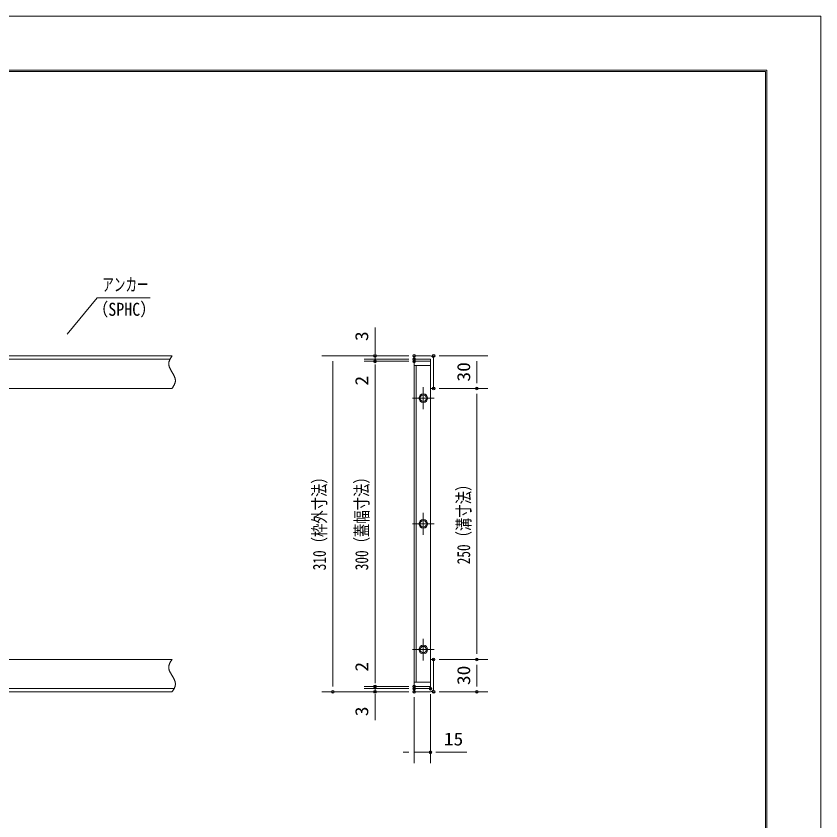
# Model space of a CAD drawing. Units: millimetres, scale not verified. Extents: x -1050 to 1050, y -742 to 742.
# Drawn here: x 307 to 1050, y 0 to 742 of the extents above; entities that cross this region are included whole.
import ezdxf
from ezdxf.enums import TextEntityAlignment as Align

# ---------------------------------------------------------------- set-up
doc = ezdxf.new("R2010")
doc.units = ezdxf.units.MM
doc.header["$LTSCALE"] = 5
doc.header["$PDMODE"] = 32
doc.header["$PDSIZE"] = 2.5
doc.linetypes.add('CHAIN1', pattern=[8, 5, -1, 1, -1])
doc.linetypes.add('DOUBLE_CHAIN1', pattern=[8.8, 5, -1, 0.6, -0.6, 0.6, -1])
for name, color, linetype, lineweight in [('0-0_7-図\u3000枠', 4, 'Continuous', 9), ('0-1_寸法注釈', 2, 'Continuous', 9), ('0-3_DEFPOINTS', 134, 'Continuous', 9), ('0-5_枠', 7, 'Continuous', 9), ('0-6_想像線', 134, 'DOUBLE_CHAIN1', 9), ('0-8_蓋', 5, 'Continuous', 9), ('0-A_中心線', 6, 'CHAIN1', 9)]:
    doc.layers.add(name, color=color, linetype=linetype, lineweight=lineweight)
doc.styles.add('ＭＳ ゴシック', font='')
doc.styles.get('ＭＳ ゴシック').set_extended_font_data('MS Gothic')

msp = doc.modelspace()

# ---------------------------------------------------------------- linework, layer by layer
at = {"layer": '0-0_7-図\u3000枠'}
for p in [(-973.75, 691.25), (998.75, -691.25)]:
    msp.add_line(p, (998.75, 691.25), dxfattribs=at)
msp.add_lwpolyline([(-975, 692.5), (1000, 692.5), (1000, -692.5)], dxfattribs=at)
at = {"layer": '0-1_寸法注釈'}
for p, q in [((638.369, 434), (638.369, 455.113)), ((638.369, 431), (638.369, 436)), ((669.472, 429), (589.323, 429)), ((599.323, 424), (599.323, 124)), ((669.472, 429), (628.369, 429)), ((669.472, 426), (628.369, 426)), ((669.472, 426), (628.369, 426)), ((669.472, 424), (628.369, 424)), ((669.472, 424), (628.369, 424)), ((638.369, 426), (638.369, 429)), ((638.369, 426), (638.369, 424)), ((697.52, 429), (742.487, 429)), ((732.487, 424), (732.487, 404)), ((638.369, 421), (638.369, 416)), ((638.369, 419), (638.369, 129)), ((638.369, 419), (638.369, 397.887)), ((697.52, 399), (742.487, 399)), ((697.52, 399), (742.487, 399)), ((732.487, 394), (732.487, 154)), ((638.369, 129), (638.369, 150.113)), ((697.472, 149), (742.487, 149)), ((697.472, 149), (742.487, 149)), ((732.487, 144), (732.487, 124)), ((638.369, 127), (638.369, 132)), ((669.472, 119), (589.323, 119)), ((669.472, 124), (628.369, 124)), ((669.472, 124), (628.369, 124)), ((669.472, 122), (628.369, 122)), ((669.472, 122), (628.369, 122)), ((669.472, 119), (628.369, 119)), ((638.369, 122), (638.369, 124)), ((638.369, 122), (638.369, 119)), ((697.52, 119), (742.487, 119)), ((638.369, 117), (638.369, 112)), ((638.369, 114), (638.369, 92.887)), ((674.472, 114), (674.472, 53.269)), ((689.472, 117), (689.472, 53.269)), ((669.472, 63.269), (664.472, 63.269)), ((674.472, 63.269), (689.472, 63.269)), ((694.472, 63.269), (723.009, 63.269))]:
    msp.add_line(p, q, dxfattribs=at)
msp.add_lwpolyline([(430.939, 482.493), (381.885, 482.493), (354.162, 449.062)], dxfattribs=at)
at = {"layer": '0-3_DEFPOINTS'}
msp.add_lwpolyline([(-1050, -742.5), (-1050, 742.5), (1050, 742.5), (1050, -742.5)], close=True, dxfattribs=at)
for p in [(638.369, 429), (638.369, 424), (674.472, 429), (674.472, 429), (674.472, 426), (674.472, 424), (692.52, 429), (692.52, 399), (732.487, 399), (692.472, 149), (732.487, 149), (599.323, 119), (638.369, 124), (638.369, 119), (674.472, 124), (674.472, 122), (674.472, 122), (674.472, 119), (674.472, 119), (689.472, 122), (692.52, 119), (732.487, 119), (689.472, 63.269)]:
    msp.add_point(p, dxfattribs=at)
at = {"layer": '0-5_枠'}
for p, q in [((-753.99, 429), (451.01, 429)), ((-750.99, 426), (449.174, 426)), ((674.472, 429), (689.472, 429)), ((674.472, 426), (674.472, 429)), ((689.472, 426), (674.472, 426)), ((689.472, 399), (689.472, 426)), ((692.472, 399), (692.472, 426)), ((249.01, 399), (451.01, 399)), ((689.472, 399), (692.472, 399)), ((249.01, 149), (451.01, 149)), ((689.472, 149), (689.472, 122)), ((689.472, 149), (692.472, 149)), ((692.472, 149), (692.472, 122)), ((-753.99, 119), (451.01, 119)), ((-750.99, 122), (452.847, 122)), ((689.472, 122), (674.472, 122)), ((674.472, 122), (674.472, 119)), ((674.472, 119), (689.472, 119))]:
    msp.add_line(p, q, dxfattribs=at)
for centre, start, end in [((689.472, 426), 0, 90), ((689.472, 122), 270, 0)]:
    msp.add_arc(centre, 3, start, end, dxfattribs=at)
at = {"layer": '0-6_想像線'}
for points in [[(451.01, 429), (450.819, 428.706), (450.629, 428.413), (450.44, 428.12), (450.253, 427.826), (450.068, 427.532), (449.887, 427.239), (449.71, 426.945), (449.537, 426.651), (449.369, 426.356), (449.207, 426.062), (449.052, 425.767), (448.904, 425.472), (448.763, 425.177), (448.631, 424.882), (448.509, 424.586), (448.395, 424.29), (448.293, 423.993), (448.201, 423.697), (448.121, 423.399), (448.053, 423.102), (447.999, 422.804), (447.957, 422.505), (447.931, 422.206), (447.919, 421.906), (447.921, 421.606), (447.937, 421.306), (447.966, 421.005), (448.007, 420.703), (448.061, 420.401), (448.127, 420.099), (448.203, 419.797), (448.29, 419.494), (448.386, 419.19), (448.492, 418.887), (448.607, 418.583), (448.73, 418.278), (448.861, 417.974), (448.999, 417.669), (449.143, 417.364)], [(449.143, 417.364), (449.294, 417.059), (449.45, 416.754), (449.611, 416.448), (449.776, 416.142), (449.945, 415.837), (450.118, 415.531), (450.293, 415.225), (450.47, 414.918), (450.649, 414.612), (450.83, 414.306), (451.01, 414)], [(452.878, 410.636), (452.727, 410.941), (452.571, 411.246), (452.41, 411.552), (452.245, 411.857), (452.076, 412.163), (451.903, 412.469), (451.728, 412.775), (451.55, 413.081), (451.371, 413.388), (451.191, 413.694), (451.01, 414)], [(451.01, 399), (451.201, 399.293), (451.392, 399.587), (451.581, 399.88), (451.768, 400.174), (451.953, 400.468), (452.134, 400.761), (452.311, 401.055), (452.484, 401.349), (452.652, 401.643), (452.814, 401.938), (452.969, 402.233), (453.117, 402.527), (453.257, 402.823), (453.389, 403.118), (453.512, 403.414), (453.625, 403.71), (453.728, 404.006), (453.82, 404.303), (453.9, 404.601), (453.968, 404.898), (454.022, 405.196), (454.063, 405.495), (454.09, 405.794), (454.102, 406.094), (454.1, 406.394), (454.084, 406.694), (454.055, 406.995), (454.013, 407.297), (453.96, 407.598), (453.894, 407.901), (453.818, 408.203), (453.731, 408.506), (453.634, 408.81), (453.528, 409.113), (453.414, 409.417), (453.291, 409.721), (453.16, 410.026), (453.022, 410.331), (452.878, 410.636)], [(451.01, 149), (450.819, 148.706), (450.629, 148.413), (450.44, 148.12), (450.253, 147.826), (450.068, 147.532), (449.887, 147.239), (449.71, 146.945), (449.537, 146.651), (449.369, 146.356), (449.207, 146.062), (449.052, 145.767), (448.904, 145.472), (448.763, 145.177), (448.631, 144.882), (448.509, 144.586), (448.395, 144.29), (448.293, 143.993), (448.201, 143.697), (448.121, 143.399), (448.053, 143.102), (447.999, 142.804), (447.957, 142.505), (447.931, 142.206), (447.919, 141.906), (447.921, 141.606), (447.937, 141.306), (447.966, 141.005), (448.007, 140.703), (448.061, 140.401), (448.127, 140.099), (448.203, 139.797), (448.29, 139.494), (448.386, 139.19), (448.492, 138.887), (448.607, 138.583), (448.73, 138.278), (448.861, 137.974), (448.999, 137.669), (449.143, 137.364)], [(449.143, 137.364), (449.294, 137.059), (449.45, 136.754), (449.611, 136.448), (449.776, 136.142), (449.945, 135.837), (450.118, 135.531), (450.293, 135.225), (450.47, 134.918), (450.649, 134.612), (450.83, 134.306), (451.01, 134)], [(452.878, 130.636), (452.727, 130.941), (452.571, 131.246), (452.41, 131.552), (452.245, 131.857), (452.076, 132.163), (451.903, 132.469), (451.728, 132.775), (451.55, 133.081), (451.371, 133.388), (451.191, 133.694), (451.01, 134)], [(451.01, 119), (451.201, 119.293), (451.392, 119.587), (451.581, 119.88), (451.768, 120.174), (451.953, 120.468), (452.134, 120.761), (452.311, 121.055), (452.484, 121.349), (452.652, 121.643), (452.814, 121.938), (452.969, 122.233), (453.117, 122.527), (453.257, 122.823), (453.389, 123.118), (453.512, 123.414), (453.625, 123.71), (453.728, 124.006), (453.82, 124.303), (453.9, 124.601), (453.968, 124.898), (454.022, 125.196), (454.063, 125.495), (454.09, 125.794), (454.102, 126.094), (454.1, 126.394), (454.084, 126.694), (454.055, 126.995), (454.013, 127.297), (453.96, 127.598), (453.894, 127.901), (453.818, 128.203), (453.731, 128.506), (453.634, 128.81), (453.528, 129.113), (453.414, 129.417), (453.291, 129.721), (453.16, 130.026), (453.022, 130.331), (452.878, 130.636)]]:
    msp.add_lwpolyline(points, dxfattribs=at)
at = {"layer": '0-8_蓋'}
for p, q in [((674.472, 424), (674.472, 124)), ((674.472, 424), (689.472, 424)), ((689.472, 424), (689.472, 124)), ((689.472, 420), (674.472, 420)), ((676.472, 420), (676.472, 128)), ((674.472, 128), (689.472, 128)), ((689.472, 124), (674.472, 124))]:
    msp.add_line(p, q, dxfattribs=at)
for centre, radius in [((682.972, 390), 4), ((682.972, 390), 3), ((682.972, 274), 4), ((682.972, 274), 3), ((682.972, 158), 4), ((682.972, 158), 3)]:
    msp.add_circle(centre, radius, dxfattribs=at)
at = {"layer": '0-8_蓋', "color": 7}
for p in [(674.472, 424), (674.472, 424), (674.472, 124), (674.472, 124)]:
    msp.add_point(p, dxfattribs=at)
at = {"layer": '0-A_中心線'}
for p, q in [((682.972, 400.11), (682.972, 379.89)), ((672.862, 390), (693.082, 390)), ((682.972, 263.89), (682.972, 284.11)), ((672.862, 274), (693.082, 274)), ((682.972, 147.89), (682.972, 168.11)), ((672.862, 158), (693.082, 158))]:
    msp.add_line(p, q, dxfattribs=at)

# ---------------------------------------------------------------- texts
at = {"layer": '0-1_寸法注釈', "color": 7, "style": 'ＭＳ ゴシック'}
for s, width, p in [('アンカー', 0.65, (386.663, 485.18)), ('（SPHC）', 0.9, (377.389, 462.39)), ('15', 1.1, (701.852, 65.956))]:
    msp.add_text(s, height=12.02, dxfattribs=dict(at, width=width)).set_placement(p, align=Align.BOTTOM_LEFT)
for s, height, width, p in [('3', 12.02, 1.1, (635.682, 442.69)), ('30', 12.02, 1.1, (729.8, 405.267)), ('2', 12.02, 1.1, (635.682, 401.577)), ('310（枠外寸法）', 12.03, 0.75, (596.636, 231.207)), ('300（蓋幅寸法）', 12.03, 0.75, (635.682, 231.207)), ('250（溝寸法）', 12.03, 0.75, (729.8, 236.709)), ('2', 12.02, 1.1, (635.682, 137.69)), ('30', 12.02, 1.1, (729.8, 125.267)), ('3', 12.02, 1.1, (635.682, 96.577))]:
    msp.add_text(s, height=height, rotation=90, dxfattribs=dict(at, width=width)).set_placement(p, align=Align.BOTTOM_LEFT)

doc.saveas('drawing.dxf')
